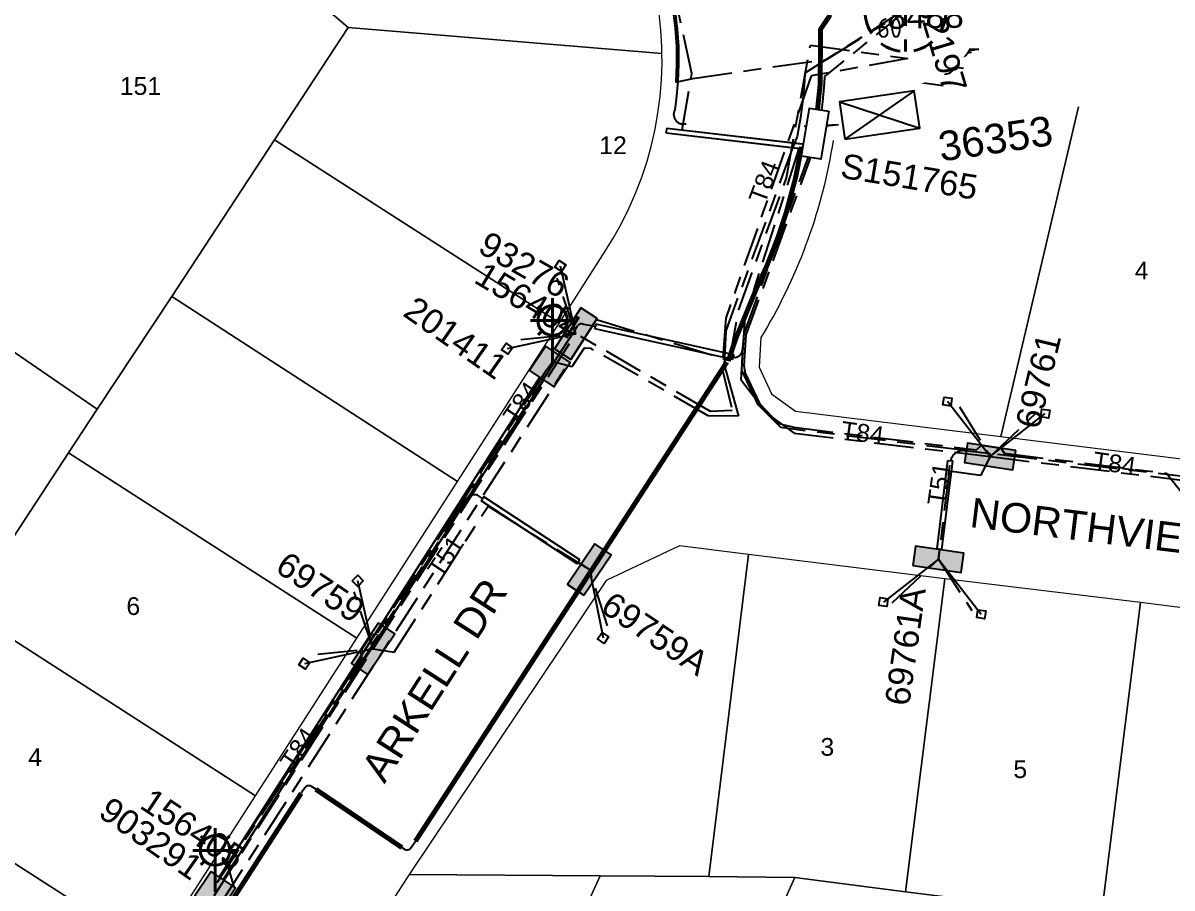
# Model space of a CAD drawing. Header units: metres. Extents: x 302407 to 305113, y 6184433 to 6187336.
# Drawn here: x 302961.3 to 303077.8, y 6186503.8 to 6186591.5 of the extents above; entities that cross this region are included whole.
import ezdxf
from ezdxf.enums import TextEntityAlignment as Align

# ---------------------------------------------------------------- set-up
doc = ezdxf.new("R2010")
doc.units = ezdxf.units.M
for name, pattern in [('Cable Exist UG', [8.2, 4, -1.2, 1.8, -1.2]), ('Dash', [5, 3, -2]), ('IE Trench LV', [6.5, 5, -1.5])]:
    doc.linetypes.add(name, pattern=pattern)
doc.layers.get('0').update_dxf_attribs({"color": 6})
for name, color, linetype, lineweight in [('Cadastre Buildings_SP_EXT', 7, 'Continuous', 5), ('Cadastre Land Parcels_SP_EXT', 7, 'Continuous', 5), ('Cadastre Roads_SP_EXT', 7, 'Continuous', 5)]:
    doc.layers.add(name, color=color, linetype=linetype, lineweight=lineweight)
for name, color, linetype in [('Duct_SP_EXT', 7, 'Continuous'), ('Equip_HV_EXT', 7, 'Continuous'), ('Equip_LV_EXT', 7, 'Continuous'), ('Equip_SL_EXT', 7, 'Continuous'), ('Equip_SP_SL_EXT', 7, 'Continuous'), ('Mains_HV_MOD', 3, 'Continuous'), ('Mains_LV_EXT', 7, 'Continuous'), ('Mains_LV_MOD', 3, 'Continuous'), ('Mains_SL_EXT', 7, 'Continuous'), ('Mains_SL_MOD', 3, 'Continuous'), ('Services_SP_EXT', 7, 'Continuous'), ('Sub_SP_NEW', 2, 'Continuous'), ('SupportsUG_SP_LV_EXT', 7, 'Continuous'), ('SupportsUG_SP_LV_NEW', 7, 'Continuous'), ('SupportsUG_SP_LV_SL_EXT', 7, 'Continuous'), ('SupportsUG_SP_LV_SL_NEW', 7, 'Continuous'), ('Trench_SP_EXT', 7, 'Continuous'), ('Trench_SP_NEW', 7, 'Continuous'), ('UG_Details_SP_MISC', 7, 'Continuous')]:
    doc.layers.add(name, color=color, linetype=linetype)
doc.styles.add('COLUMN_LABEL', font='arial.ttf')
doc.styles.add('iecARIAL', font='arial.ttf', dxfattribs={"height": 2})
doc.styles.add('IESYMBOL1', font='isocp.shx')
doc.styles.add('POLE_LABEL', font='arial.ttf')
doc.styles.add('SLCP_LABEL', font='arial.ttf', dxfattribs={"height": 3.5})
doc.styles.get("Standard").update_dxf_attribs({"font": 'arial.ttf'})
doc.styles.add('SWITCH_LABEL', font='arial.ttf', dxfattribs={"height": 2.5})
doc.linetypes.add('IE Trench HV', pattern='A,7,-0.2,["/",Standard,S=3,R=0,X=0.6,Y=-1.4],-2.5', length=9.7)

# ---------------------------------------------------------------- blocks, each defined once
blk = doc.blocks.new('COLUMN_EXT')
blk.add_hatch(color=256).paths.add_polyline_path([(-1.49, 1.48), (-1.49, -1.49), (1.48, -1.49), (1.48, 1.48)])
blk.add_lwpolyline([(-1.49, -1.49), (1.48, -1.49), (1.48, 1.48), (-1.49, 1.48)], close=True)
for tag, height, style, flags, p in [('ASSET_NUM', 2.5, 'COLUMN_LABEL', 8, (2, 2)), ('STRUCTURE_PLANT_NUMBER', 0.2, 'POLE_LABEL', 9, (1.81, 0.03)), ('STREET_CODE', 0.2, 'COLUMN_LABEL', 9, (1.81, -0.2))]:
    blk.add_attdef(tag, text='', height=height, dxfattribs=dict(style=style, flags=flags)).set_placement(p, align=Align.MIDDLE_LEFT)
at = {"flags": 9}
for tag, p in [('COLUMN_TYPE', (1.81, -0.4)), ('OWNED_BY', (1.81, -0.6)), ('STATE', (1.81, -0.8)), ('USAGE', (1.81, -1)), ('LEGEND', (1.81, -1.2)), ('STREETNAME', (1.81, -1.6)), ('SUBURB', (1.81, -1.8)), ('LOCATION', (1.81, -1.4)), ('NOTES', (1.81, -2))]:
    blk.add_attdef(tag, text='', height=0.2, dxfattribs=at).set_placement(p, align=Align.MIDDLE_LEFT)
at = {"flags": 1}
blk.add_attdef('Z', (1.81, -2.35), '', height=0.2, dxfattribs=at)
blk = doc.blocks.new('PILLAR_EXT')
blk.add_hatch(color=256).paths.add_polyline_path([(-2.475, 0.99), (-2.475, -0.99), (2.475, -0.99), (2.475, 0.99)])
blk.add_lwpolyline([(-2.475, -0.99), (2.475, -0.99), (2.475, 0.99), (-2.475, 0.99)], close=True)
at = {"style": 'iecARIAL', "flags": 8}
blk.add_attdef('ASSET_NUM', (1.5, 3.5), '', height=2.5, dxfattribs=at)
for tag, p, flags in [('OWNED_BY', (0, -0.2), 9), ('STATE', (0, -0.4), 9), ('SUPPORT_TYPE', (0, -0.6), 9), ('USAGE', (0, -0.8), 9), ('LEGEND', (0, -1), 9), ('LOCATION', (0, -1.2), 9), ('STREETNAME', (0, -1.8), 9), ('SUBURB', (0, -2), 1), ('NOTES', (0, -1.4), 9), ('PARENT', (0, -1.6), 9)]:
    blk.add_attdef(tag, p, '', height=0.2, dxfattribs=dict(flags=flags))
blk = doc.blocks.new('SL_LANTERN_EXT')
at = {"lineweight": 40}
for p, q in [((0, 1.97), (0, 6.47)), ((-1.46, 5.68), (-1.06, 5.28)), ((1.46, 5.68), (1.06, 5.28)), ((-2.25, 4.22), (2.25, 4.22)), ((-1.46, 2.76), (-1.06, 3.16)), ((0, 0), (0, 2.72)), ((1.46, 2.76), (1.06, 3.16))]:
    blk.add_line(p, q, dxfattribs=at)
blk.add_circle((0, 4.22), 1.5, dxfattribs=at)
at = {"style": 'iecARIAL', "flags": 8}
blk.add_attdef('ASSET_NUM', (1.5, 1.5), '', height=2.5, dxfattribs=at)
for tag, p, height, flags in [('CONSTRUCTED_VOLTAGE', (0.98, -0.65), 0.2, 9), ('CONTROL_TYPE', (0.98, -0.85), 0.2, 9), ('LANTERN_PURPOSE', (0.98, -1.05), 0.2, 9), ('LANTERN_TYPE', (0.98, -1.25), 0.2, 9), ('LNUMBER', (2.18, -3.25), 2.5, 8), ('OPERATING_VOLTAGE', (0.98, -1.65), 0.2, 9), ('ORIENTATION', (0.98, -1.85), 0.2, 9), ('OWNED_BY', (0.98, -2.05), 0.2, 9), ('STATE', (0.98, -2.25), 0.2, 9), ('NO_PHASES', (0.98, -1.45), 0.2, 9), ('USAGE', (0.98, -2.45), 0.2, 9), ('CEXIST', (0.98, -2.65), 0.2, 9), ('CNEW', (0.98, -2.85), 0.2, 9), ('CNUMBER', (0.98, -3.05), 0.2, 9), ('CREMOVE', (0.98, -3.25), 0.2, 9), ('CREPLACE', (0.98, -3.45), 0.2, 9), ('LKINGHEIGHT', (0.98, -3.65), 0.2, 9), ('LBRACKET', (0.98, -3.85), 0.2, 9), ('LBRACKETVOCAB', (0.98, -4.05), 0.2, 9), ('LCATEGORY', (0.98, -4.25), 0.2, 9), ('LCHARGE1', (0.98, -4.45), 0.2, 9), ('LCHARGE1PERCENT', (0.98, -4.65), 0.2, 9), ('LCHARGE2', (0.98, -4.85), 0.2, 9), ('LCHARGE2PERCENT', (0.98, -5.05), 0.2, 9), ('LCHARGE3', (0.98, -5.25), 0.2, 9), ('LCHARGE3PERCENT', (0.98, -5.45), 0.2, 9), ('LEXIST', (0.98, -5.65), 0.2, 9), ('LLAMP', (0.98, -5.85), 0.2, 9), ('LLAMPVOCAB', (0.98, -6.05), 0.2, 9), ('LMAST', (0.98, -6.25), 0.2, 9), ('LMASTVOCAB', (0.98, -6.45), 0.2, 9), ('LNEW', (0.98, -6.65), 0.2, 9), ('LANTNUMBER', (0.98, -6.85), 0.2, 9), ('LOUTREACH', (0.98, -7.25), 0.2, 9), ('LOUTREACHVOCAB', (0.98, -7.45), 0.2, 9), ('LRATECODE', (0.98, -7.65), 0.2, 9), ('LREMOVE', (0.98, -7.85), 0.2, 9), ('LREPLACE', (0.98, -8.05), 0.2, 9), ('LTYPE', (0.98, -8.25), 0.2, 9), ('STREETNAME', (0.98, -9.25), 0.2, 9), ('SUBURB', (0.98, -9.45), 0.2, 1), ('LTYPEVOCAB', (0.98, -8.45), 0.2, 9), ('LEGEND', (0.98, -8.65), 0.2, 9), ('LOCATION', (0.98, -8.85), 0.2, 9), ('NOTES', (0.98, -9.05), 0.2, 9)]:
    blk.add_attdef(tag, p, '', height=height, dxfattribs=dict(flags=flags))
blk = doc.blocks.new('CCP_EXT')
at = {"flags": 9}
for tag, p in [('STATE', (0, -1.8)), ('LEGEND', (0, -1.4)), ('LIFE_SUPPORT', (0, -1.6)), ('NOTES', (0, -2))]:
    blk.add_attdef(tag, text='', height=0.2, dxfattribs=at).set_placement(p, align=Align.MIDDLE_LEFT)
blk.add_wipeout([(0, 0.57), (0.57, 0), (0, -0.57), (-0.57, 0)])
blk.add_lwpolyline([(-0.57, 0), (0, 0.57), (0.57, 0), (0, -0.57), (-0.57, 0)])
at = {"flags": 1}
blk.add_attdef('Z', (0, 0), '', height=0.2, dxfattribs=at)
at = {"flags": 9}
for tag, p in [('CCP_TYPE', (0, 0)), ('CONSTRUCTED_VOLTAGE', (0, -0.2)), ('OPERATING_VOLTAGE', (0, -0.6)), ('ORIENTATION', (0, -0.8)), ('OWNED_BY', (0, -1)), ('NO_PHASES', (0, -0.4)), ('USAGE', (0, -1.2))]:
    blk.add_attdef(tag, text='', height=0.2, dxfattribs=at).set_placement(p, align=Align.MIDDLE_LEFT)
blk = doc.blocks.new('LV_UG_DFUSE_CLOSED_EXT')
for points in [[(1, 0), (0, 0)], [(5.04, 0.73), (2.16, -0.72)], [(5.05, -0.71), (2.16, 0.72)], [(6.2, 0.01), (7.2, 0.01)]]:
    blk.add_lwpolyline(points)
for centre in [(1.8, 0), (5.4, 0.01)]:
    blk.add_circle(centre, 0.8)
at = {"flags": 9}
for tag, p in [('ACTUAL_STATUS', (0, 0)), ('CONSTRUCTED_VOLTAGE', (0, -0.2)), ('OPERATING_VOLTAGE', (0, -0.6)), ('ORIENTATION', (0, -0.8)), ('STATE', (0, -1)), ('SWITCH_TYPE', (0, -1.2)), ('NO_PHASES', (0, -0.4)), ('USAGE', (0, -1.4)), ('NOTES', (0, -1.6))]:
    blk.add_attdef(tag, text='', height=0.2, dxfattribs=at).set_placement(p, align=Align.MIDDLE_LEFT)
at = {"flags": 1}
blk.add_attdef('Z', (0, 0), '', height=0.2, dxfattribs=at)
blk = doc.blocks.new('SWG_HOLEC_SU_EXT')
blk.add_line((1.8, -2), (5.8, -2))
for points in [[(1, 0), (0, 0)], [(6.6, 0), (7.6, 0)]]:
    blk.add_lwpolyline(points)
for points in [[(1.8, -0.8, 1), (1.8, 0.8, 1)], [(5.8, -0.8, 1), (5.8, 0.8, 1)]]:
    blk.add_lwpolyline(points, format="xyb", close=True)
at = {"style": 'SWITCH_LABEL', "flags": 8}
blk.add_attdef('ASSET_NUM', text='', height=2.5, rotation=179.9544, dxfattribs=at).set_placement((-2.4, 0), align=Align.MIDDLE_LEFT)
at = {"flags": 1}
blk.add_attdef('Z', (0, 0), '', height=0.2, dxfattribs=at)
at = {"flags": 9}
for tag, p in [('ACTUAL_STATUS', (0, -0.4)), ('CONSTRUCTED_VOLTAGE', (0, -0.6)), ('OPERATING_VOLTAGE', (0, -1)), ('ORIENTATION', (0, -1.2)), ('NO_PHASES', (0, -0.8)), ('OWNED_BY', (0, -1.4)), ('STATE', (0, -1.8)), ('SWITCH_TYPE', (0, -2)), ('PARENT', (0, -1.6)), ('USAGE', (0, -2.2)), ('LOCATION', (0, -2.4)), ('STREETNAME', (0, -2.6)), ('SUBURB', (0, -2.8)), ('NOTES', (0, -3))]:
    blk.add_attdef(tag, text='', height=0.2, dxfattribs=at).set_placement(p, align=Align.MIDDLE_LEFT)
at = {"style": 'SWITCH_LABEL', "flags": 9}
blk.add_attdef('STREET_CODE', text='', height=0.2, dxfattribs=at).set_placement((0, -0.2), align=Align.MIDDLE_LEFT)
blk = doc.blocks.new('SLCP_ZELL_EXT')
blk.add_wipeout([(-0.24, 7.5), (-0.71, 7.47), (-1.17, 7.41), (-1.64, 7.32), (-2.09, 7.21), (-2.54, 7.06), (-2.98, 6.89), (-3.41, 6.69), (-3.82, 6.46), (-4.22, 6.21), (-4.6, 5.93), (-4.96, 5.63), (-5.31, 5.31), (-5.63, 4.96), (-5.93, 4.6), (-6.21, 4.22), (-6.46, 3.82), (-6.69, 3.41), (-6.89, 2.98), (-7.06, 2.54), (-7.21, 2.09), (-7.32, 1.64), (-7.41, 1.17), (-7.47, 0.71), (-7.5, 0.24), (-7.5, -0.24), (-7.47, -0.71), (-7.41, -1.17), (-7.32, -1.64), (-7.21, -2.09), (-7.06, -2.54), (-6.89, -2.98), (-6.69, -3.41), (-6.46, -3.82), (-6.21, -4.22), (-5.93, -4.6), (-5.63, -4.96), (-5.31, -5.31), (-4.96, -5.63), (-4.6, -5.93), (-4.22, -6.21), (-3.82, -6.46), (-3.41, -6.69), (-2.98, -6.89), (-2.54, -7.06), (-2.09, -7.21), (-1.64, -7.32), (-1.17, -7.41), (-0.71, -7.47), (-0.24, -7.5), (0.24, -7.5), (0.71, -7.47), (1.17, -7.41), (1.64, -7.32), (2.09, -7.21), (2.54, -7.06), (2.98, -6.89), (3.41, -6.69), (3.82, -6.46), (4.22, -6.21), (4.6, -5.93), (4.96, -5.63), (5.31, -5.31), (5.63, -4.96), (5.93, -4.6), (6.21, -4.22), (6.46, -3.82), (6.69, -3.41), (6.89, -2.98), (7.06, -2.54), (7.21, -2.09), (7.32, -1.64), (7.41, -1.17), (7.47, -0.71), (7.5, -0.24), (7.5, 0.24), (7.47, 0.71), (7.41, 1.17), (7.32, 1.64), (7.21, 2.09), (7.06, 2.54), (6.89, 2.98), (6.69, 3.41), (6.46, 3.82), (6.21, 4.22), (5.93, 4.6), (5.63, 4.96), (5.31, 5.31), (4.96, 5.63), (4.6, 5.93), (4.22, 6.21), (3.82, 6.46), (3.41, 6.69), (2.98, 6.89), (2.54, 7.06), (2.09, 7.21), (1.64, 7.32), (1.17, 7.41), (0.71, 7.47), (0.24, 7.5)])
at = {"linetype": 'Dash', "lineweight": 40, "ltscale": 0.7}
for p, q in [((0, 4.11), (0, -4.11)), ((-4.11, 0), (4.11, 0))]:
    blk.add_line(p, q, dxfattribs=at)
blk.add_circle((0, 0), 4.11, dxfattribs=at)
at = {"lineweight": 40, "style": 'IESYMBOL1'}
for s, p in [('P', (-1.6, 0)), ('Z', (1.7, 0)), ('60', (-1.61, -3.31))]:
    blk.add_text(s, height=2, dxfattribs=at).set_placement(p, align=Align.BOTTOM_CENTER)
at = {"style": 'SLCP_LABEL'}
for tag, height, flags, p in [('ASSET_NUM', 2.5, 8, (2, 2)), ('STREET_CODE', 0.2, 9, (0, -0.2))]:
    blk.add_attdef(tag, text='', height=height, dxfattribs=dict(at, flags=flags)).set_placement(p, align=Align.MIDDLE_LEFT)
at = {"flags": 1}
blk.add_attdef('Z', (0, 0), '', height=0.2, dxfattribs=at)
at = {"flags": 9}
for tag, p in [('CONSTRUCTED_VOLTAGE', (0, -0.4)), ('CONTROL_TYPE', (0, -0.6)), ('OPERATING_VOLTAGE', (0, -1)), ('ORIENTATION', (0, -1.2)), ('NO_PHASES', (0, -0.8)), ('OWNED_BY', (0, -1.4)), ('STATE', (0, -2)), ('USAGE', (0, -1.6)), ('LOCATION', (0, -1.8)), ('NOTES', (0, -2.2))]:
    blk.add_attdef(tag, text='', height=0.2, dxfattribs=at).set_placement(p, align=Align.MIDDLE_LEFT)
blk = doc.blocks.new('SUB_PADMOUNT_NEW')
for p, q in [((-3.84, 1.92), (3.84, -1.92)), ((3.84, 1.92), (-3.84, -1.92))]:
    blk.add_line(p, q)
blk.add_lwpolyline([(-3.84, -1.92), (3.84, -1.92), (3.84, 1.92), (-3.84, 1.92)], close=True)
for tag, height, flags, p in [('ASSET_NUM', 2.5, 8, (2, 2)), ('STREET_CODE', 0.2, 9, (1.5, 0)), ('OPERATING_VOLTAGE', 0.2, 9, (1.5, -0.4)), ('ORIENTATION', 0.2, 9, (1.5, -0.6)), ('OWNED_BY', 0.2, 9, (1.5, -0.8)), ('OPERATED_BY', 0.2, 9, (1.5, -1)), ('NO_PHASES', 0.2, 9, (1.5, -0.2)), ('MAINTAINED_BY', 0.2, 9, (1.5, -1.2)), ('CONSTRUCTED_VOLTAGE', 0.2, 9, (1.5, -1.4)), ('SECONDARY_VOLTAGE', 0.2, 9, (1.5, -1.6)), ('STATE', 0.2, 9, (1.5, -1.8)), ('SUBSTATION_TYPE', 0.2, 9, (1.5, -2.2)), ('PARENT', 0.2, 9, (1.5, -2)), ('USAGE', 0.2, 9, (1.5, -2.4)), ('SUBURB', 0.2, 9, (1.5, -2.8)), ('STREETNAME', 0.2, 9, (1.5, -3)), ('LEGEND', 0.2, 9, (1.5, -2.6)), ('LOCATION', 0.2, 9, (1.5, -3.2)), ('NOTES', 0.2, 9, (1.5, -3.4)), ('Z', 0.2, 1, (1.5, -3.6))]:
    blk.add_attdef(tag, text='', height=height, dxfattribs=dict(flags=flags)).set_placement(p, align=Align.MIDDLE_LEFT)
blk = doc.blocks.new('COLUMN_NEW')
for tag, flags, p in [('LOCATION', 9, (1.5, -2.2)), ('NOTES', 9, (1.5, -2.4)), ('Z', 1, (1.5, -2.8)), ('LABEL_ALIGNMENT', 9, (1.5, -2.6))]:
    blk.add_attdef(tag, text='', height=0.2, dxfattribs=dict(flags=flags)).set_placement(p, align=Align.MIDDLE_LEFT)
blk.add_wipeout([(-1.485, -1.485), (1.485, -1.485), (1.485, 1.485), (-1.485, 1.485)])
at = {"lineweight": -3}
blk.add_lwpolyline([(-1.485, -1.485), (1.485, -1.485), (1.485, 1.485), (-1.485, 1.485)], close=True, dxfattribs=at)
at = {"flags": 9}
for tag, height, p in [('ASSET_NUM', 2.5, (2, 2)), ('STREET_CODE', 0.2, (1.5, 0)), ('OWNED_BY', 0.2, (1.5, -0.4)), ('OPERATED_BY', 0.2, (1.5, -0.6)), ('STATE', 0.2, (1.5, -1)), ('COLUMN_TYPE', 0.2, (1.5, -0.2)), ('USAGE', 0.2, (1.5, -1.2)), ('MAINTAINED_BY', 0.2, (1.5, -0.8)), ('SUBURB', 0.2, (1.5, -1.8)), ('STREETNAME', 0.2, (1.5, -2)), ('LEGEND', 0.2, (1.5, -1.4)), ('PARENT', 0.2, (1.5, -1.6))]:
    blk.add_attdef(tag, text='', height=height, dxfattribs=at).set_placement(p, align=Align.MIDDLE_LEFT)
at = {"style": 'POLE_LABEL', "flags": 9}
blk.add_attdef('STRUCTURE_PLANT_NUMBER', text='', height=0.2, dxfattribs=at).set_placement((1.5, 0.242), align=Align.MIDDLE_LEFT)
blk = doc.blocks.new('PILLAR_NEW')
for tag, flags, p in [('SUBURB', 9, (1.5, -1.8)), ('STREETNAME', 9, (1.5, -2)), ('LOCATION', 9, (1.5, -2.2)), ('NOTES', 9, (1.5, -2.4)), ('Z', 1, (1.5, -2.6))]:
    blk.add_attdef(tag, text='', height=0.2, dxfattribs=dict(flags=flags)).set_placement(p, align=Align.MIDDLE_LEFT)
blk.add_wipeout([(-2.47, 0.99), (2.47, 0.99), (2.47, -0.99), (-2.47, -0.99)])
at = {"lineweight": -3}
blk.add_lwpolyline([(-2.47, 0.99), (2.47, 0.99), (2.47, -0.99), (-2.47, -0.99)], close=True, dxfattribs=at)
at = {"flags": 9}
for tag, height, p in [('ASSET_NUM', 2.5, (2, 2)), ('STREET_CODE', 0.2, (1.5, 0)), ('OWNED_BY', 0.2, (1.5, -0.2)), ('OPERATED_BY', 0.2, (1.5, -0.4)), ('STATE', 0.2, (1.5, -0.8)), ('SUPPORT_TYPE', 0.2, (1.5, -1)), ('MAINTAINED_BY', 0.2, (1.5, -0.6)), ('USAGE', 0.2, (1.5, -1.2)), ('LEGEND', 0.2, (1.5, -1.4)), ('PARENT', 0.2, (1.5, -1.6))]:
    blk.add_attdef(tag, text='', height=height, dxfattribs=at).set_placement(p, align=Align.MIDDLE_LEFT)

msp = doc.modelspace()

# ---------------------------------------------------------------- linework, layer by layer
at = {"layer": 'Cadastre Buildings_SP_EXT', "linetype": 'Continuous'}
for p, q in [((303043.35, 6186578.97), (303043.24, 6186578.33)), ((303043.45, 6186579.61), (303043.35, 6186578.97)), ((303043.24, 6186578.33), (303043.12, 6186577.69)), ((303042.99, 6186577.05), (303042.86, 6186576.42)), ((303043.12, 6186577.69), (303042.99, 6186577.05)), ((303042.72, 6186575.78), (303042.57, 6186575.15)), ((303042.86, 6186576.42), (303042.72, 6186575.78)), ((303042.41, 6186574.52), (303042.25, 6186573.9)), ((303042.57, 6186575.15), (303042.41, 6186574.52)), ((303042.08, 6186573.27), (303041.9, 6186572.65)), ((303042.25, 6186573.9), (303042.08, 6186573.27)), ((303041.71, 6186572.03), (303041.52, 6186571.41)), ((303041.9, 6186572.65), (303041.71, 6186572.03)), ((303041.32, 6186570.79), (303041.11, 6186570.17)), ((303041.52, 6186571.41), (303041.32, 6186570.79)), ((303041.11, 6186570.17), (303040.89, 6186569.56)), ((303040.67, 6186568.95), (303040.44, 6186568.35)), ((303040.89, 6186569.56), (303040.67, 6186568.95)), ((303040.2, 6186567.74), (303039.95, 6186567.14)), ((303040.44, 6186568.35), (303040.2, 6186567.74)), ((303039.7, 6186566.55), (303039.44, 6186565.95)), ((303039.95, 6186567.14), (303039.7, 6186566.55)), ((303039.18, 6186565.36), (303038.9, 6186564.77)), ((303039.44, 6186565.95), (303039.18, 6186565.36)), ((303038.62, 6186564.19), (303038.33, 6186563.61)), ((303038.9, 6186564.77), (303038.62, 6186564.19)), ((303038.04, 6186563.03), (303037.74, 6186562.45)), ((303038.33, 6186563.61), (303038.04, 6186563.03)), ((303037.43, 6186561.88), (303037.11, 6186561.31)), ((303037.74, 6186562.45), (303037.43, 6186561.88)), ((303036.79, 6186560.75), (303036.46, 6186560.19)), ((303037.11, 6186561.31), (303036.79, 6186560.75)), ((303036.13, 6186559.64), (303035.95, 6186556.64)), ((303036.46, 6186560.19), (303036.13, 6186559.64)), ((303035.95, 6186556.64), (303037.22, 6186553.93)), ((303037.22, 6186553.93), (303039.64, 6186552.16))]:
    msp.add_line(p, q, dxfattribs=at)
msp.add_lwpolyline([(302974.57, 6186497.18), (302945.07, 6186516.16), (302940.75, 6186509.52), (302931.89, 6186495.98), (302947.2, 6186485.32), (302959.53, 6186483.76), (302962.34, 6186483.41), (302967.17, 6186485.68), (302974.57, 6186497.18)], close=True, dxfattribs=at)
at = {"layer": 'Cadastre Land Parcels_SP_EXT', "linetype": 'Continuous'}
for p, q in [((303068.36, 6186583.03), (303060.48, 6186549.59)), ((303060.48, 6186549.59), (303081.5, 6186546.99))]:
    msp.add_line(p, q, dxfattribs=at)
for points in [[(302976.38, 6186563.8), (302986.79, 6186579.69), (302994.25, 6186591.09), (302989.54, 6186595.14), (302963.85, 6186616.97), (302952.94, 6186600.23), (302936.28, 6186574.67), (302968.8, 6186552.35), (302976.38, 6186563.8)], [(303015.69, 6186561.11), (303020.35, 6186568.38), (303021.23, 6186569.81), (303022.04, 6186571.28), (303022.78, 6186572.79), (303023.45, 6186574.33), (303024.05, 6186575.91), (303024.58, 6186577.51), (303025.03, 6186579.13), (303025.39, 6186580.77), (303025.69, 6186582.43), (303025.9, 6186584.09), (303026.04, 6186585.77), (303026.1, 6186587.45), (303026.09, 6186588.44), (302994.25, 6186591.09), (302986.79, 6186579.69), (303015.69, 6186561.11)], [(302968.8, 6186552.35), (302936.28, 6186574.67), (302925.1, 6186557.42), (302957.5, 6186535.15), (302965.91, 6186547.94), (302968.8, 6186552.35)], [(302995.13, 6186529.15), (302965.91, 6186547.94), (302957.5, 6186535.15), (302955.47, 6186532.06), (302984.85, 6186513.16), (302995.13, 6186529.15)], [(303054.78, 6186535.17), (303034.88, 6186537.63), (303030.85, 6186504.95), (303039.56, 6186504.86), (303050.81, 6186503.42), (303054.78, 6186535.17)], [(303070.64, 6186500.86), (303074.64, 6186532.76), (303054.78, 6186535.17), (303050.81, 6186503.42), (303057.83, 6186502.53), (303070.64, 6186500.86)], [(303090.48, 6186498.31), (303094.36, 6186530.27), (303074.64, 6186532.76), (303070.64, 6186500.86), (303076.02, 6186500.2), (303090.48, 6186498.31)], [(302974.57, 6186497.18), (302984.85, 6186513.16), (302955.47, 6186532.06), (302949.1, 6186522.31), (302945.07, 6186516.16), (302974.57, 6186497.18)], [(303019.84, 6186505.02), (303000.45, 6186505.17), (302986.17, 6186483.12), (302987.64, 6186480.22), (303007.39, 6186477.74), (303019.84, 6186505.02)], [(303030.85, 6186504.95), (303019.84, 6186505.02), (303007.39, 6186477.74), (303026.24, 6186475.35), (303039.56, 6186504.86), (303030.85, 6186504.95)], [(303057.83, 6186502.53), (303050.81, 6186503.42), (303039.56, 6186504.86), (303026.24, 6186475.35), (303044.46, 6186473), (303057.83, 6186502.53)]]:
    msp.add_lwpolyline(points, close=True, dxfattribs=at)
msp.add_lwpolyline([(302989.54, 6186595.14), (302994.25, 6186591.09), (303026.09, 6186588.44), (303026.09, 6186588.44), (303026.08, 6186589.13), (303025.99, 6186590.81), (303025.82, 6186592.49)], dxfattribs=at)
at = {"layer": 'Duct_SP_EXT'}
for p, q in [((303019.29, 6186560.51), (303019.35, 6186560.74)), ((303033.27, 6186557.39), (303019.29, 6186560.51)), ((303019.4, 6186560.98), (303019.35, 6186560.74)), ((303033.38, 6186557.86), (303019.4, 6186560.98)), ((303033.27, 6186557.39), (303033.33, 6186557.62)), ((303033.38, 6186557.86), (303033.33, 6186557.62)), ((303013.68, 6186555.58), (303013.88, 6186555.45)), ((303014.08, 6186555.32), (303013.88, 6186555.45)), ((303054.02, 6186538.2), (303055.11, 6186547.17)), ((303054.49, 6186538.14), (303055.59, 6186547.11)), ((303055.11, 6186547.17), (303055.35, 6186547.14)), ((303055.59, 6186547.11), (303055.35, 6186547.14)), ((303007.76, 6186543.08), (303007.89, 6186543.28)), ((303017.48, 6186536.68), (303007.76, 6186543.08)), ((303008.03, 6186543.48), (303007.89, 6186543.28)), ((303017.75, 6186537.08), (303008.03, 6186543.48)), ((303054.02, 6186538.2), (303054.26, 6186538.17)), ((303054.49, 6186538.14), (303054.26, 6186538.17)), ((303017.75, 6186537.08), (303017.62, 6186536.88)), ((303017.48, 6186536.68), (303017.62, 6186536.88)), ((302981.17, 6186504.91), (302981.37, 6186504.78)), ((302981.57, 6186504.65), (302981.37, 6186504.78))]:
    msp.add_line(p, q, dxfattribs=at)
at = {"layer": 'Mains_LV_EXT', "linetype": 'Cable Exist UG'}
msp.add_lwpolyline([(303028.13, 6186580.69), (303029.13, 6186586.42), (303026.09, 6186600.28), (303020.92, 6186610.42), (303016.93, 6186615.49), (303011.91, 6186618.97), (303003.78, 6186623.31)], dxfattribs=at)
at = {"layer": 'Mains_LV_MOD', "linetype": 'Cable Exist UG'}
for points in [[(303059.39, 6186547.56), (303058.42, 6186545.63), (303055.22, 6186546.07), (303054.13, 6186537.14)], [(303059.39, 6186547.56), (303100.27, 6186542.52)], [(302996.79, 6186528.07), (302998.93, 6186527.72), (303008.46, 6186542.53), (303018.73, 6186536.09)]]:
    msp.add_lwpolyline(points, dxfattribs=at)
at = {"layer": 'Trench_SP_EXT', "linetype": 'Cable Exist UG'}
for points in [[(303020.46, 6186610.23), (303021.28, 6186609.07), (303022.2, 6186607.59), (303023.07, 6186606.06), (303023.88, 6186604.49), (303024.63, 6186602.88), (303025.31, 6186601.23), (303025.92, 6186599.57), (303026.43, 6186597.87), (303026.82, 6186596.14), (303027.16, 6186594.4), (303027.44, 6186592.65), (303027.64, 6186590.9), (303027.76, 6186589.16), (303027.77, 6186588.42), (303027.78, 6186587.35), (303027.78, 6186587.35), (303027.71, 6186585.61), (303027.54, 6186583.82), (303027.4, 6186582.74), (303027.4, 6186582.74, 0.672598), (303028.55, 6186581.33)], [(303033.24, 6186557.65), (303033.57, 6186557.62), (303033.57, 6186557.62, 0.360683), (303034.29, 6186558.54), (303034.29, 6186558.54), (303034.42, 6186560), (303041.71, 6186580.02), (303041.71, 6186580.02, -0.357146), (303043.09, 6186581.12), (303043.09, 6186581.12), (303044.01, 6186581.23)], [(303017.18, 6186560.25), (303017.54, 6186560.83), (303017.54, 6186560.83, -0.311262), (303018.13, 6186560.98), (303018.13, 6186560.98), (303019.35, 6186560.78)], [(303055.4, 6186547.05), (303055.44, 6186547.35), (303055.44, 6186547.35, -0.359027), (303056.84, 6186548.14), (303056.84, 6186548.14), (303056.91, 6186548.17), (303059.43, 6186547.86)], [(303007.98, 6186543.25), (303007.37, 6186543.64), (303007.37, 6186543.64, 0.331159), (303006.23, 6186543.22), (303006.23, 6186543.22), (303006.23, 6186543.25), (302996.61, 6186528.35)]]:
    msp.add_lwpolyline(points, format="xyb", dxfattribs=at)
for points in [[(303043.99, 6186581.22), (303040.51, 6186581.03)], [(303017.11, 6186560.18), (303015.08, 6186557.06)], [(303015.13, 6186557.06), (303006.23, 6186543.25)], [(303080.4, 6186545.35), (303059.49, 6186547.84)], [(303054.16, 6186537.18), (303054.27, 6186538.24)], [(303018.68, 6186536.15), (303018, 6186536.59)]]:
    msp.add_lwpolyline(points, dxfattribs=at)
at = {"layer": 'Trench_SP_NEW', "linetype": 'IE Trench LV', "const_width": 0.5, "flags": 128}
msp.add_lwpolyline([(303041.6, 6186580.19), (303042.14, 6186585.28), (303042.19, 6186590.91), (303046.31, 6186597.03), (303054.19, 6186599.51), (303071.19, 6186604.6), (303084.82, 6186608.67), (303104.98, 6186615.01), (303104.98, 6186615.01), (303104.98, 6186615.01), (303104.98, 6186615.01), (303104.98, 6186615.01), (303109.73, 6186616.41), (303113.8, 6186617.57)], dxfattribs=at)
at = {"layer": 'Trench_SP_NEW', "linetype": 'IE Trench HV', "const_width": 0.5, "flags": 128}
for points in [[(303032.83, 6186557.26), (303032.83, 6186557.26), (303033.58, 6186559.51), (303035.69, 6186564.63), (303036.73, 6186566.89), (303037.88, 6186569.83), (303038.67, 6186572.2), (303039.65, 6186575.85), (303040.27, 6186578.98)], [(303001.09, 6186508.55), (303032.68, 6186557.14)], [(302977.17, 6186494.3), (302989.5, 6186513.4)], [(302990.98, 6186513.81), (302999.71, 6186507.9)]]:
    msp.add_lwpolyline(points, dxfattribs=at)
at = {"layer": 'Trench_SP_NEW', "linetype": 'Cable Exist UG'}
for points in [[(302990.98, 6186513.81), (302990.55, 6186514.09, 0.417521), (302989.86, 6186513.95), (302989.5, 6186513.4)], [(302999.71, 6186507.9), (302999.98, 6186507.74, 0.399885), (303000.65, 6186507.89), (303001.09, 6186508.55)]]:
    msp.add_lwpolyline(points, format="xyb", dxfattribs=at)
at = {"layer": 'UG_Details_SP_MISC'}
for p, q in [((303026.53, 6186580.39), (303026.56, 6186580.63)), ((303026.53, 6186580.39), (303026.56, 6186580.63)), ((303026.53, 6186580.39), (303026.56, 6186580.63)), ((303026.53, 6186580.39), (303041.34, 6186578.66)), ((303026.53, 6186580.39), (303041.34, 6186578.66)), ((303026.53, 6186580.39), (303040.34, 6186578.78)), ((303026.59, 6186580.87), (303026.56, 6186580.63)), ((303026.59, 6186580.87), (303026.56, 6186580.63)), ((303026.59, 6186580.87), (303026.56, 6186580.63)), ((303026.59, 6186580.87), (303041.4, 6186579.14)), ((303026.59, 6186580.87), (303041.4, 6186579.14)), ((303026.59, 6186580.87), (303040.4, 6186579.26)), ((303040.34, 6186578.78), (303040.37, 6186579.02)), ((303040.4, 6186579.26), (303040.37, 6186579.02)), ((303041.4, 6186579.14), (303041.37, 6186578.9)), ((303041.4, 6186579.14), (303041.37, 6186578.9)), ((303041.34, 6186578.66), (303041.37, 6186578.9)), ((303041.34, 6186578.66), (303041.37, 6186578.9))]:
    msp.add_line(p, q, dxfattribs=at)

# ---------------------------------------------------------------- block references
at = {"layer": 'Equip_HV_EXT'}
ref = msp.add_blockref('SWG_HOLEC_SU_EXT', (303049.15, 6186587.95), dxfattribs=dict(at, rotation=352.4346787205504))
ref.add_attrib('ASSET_NUM', '75333', dxfattribs={"layer": '0', "height": 2.5, "style": 'SWITCH_LABEL'}).set_placement((303046.75, 6186589.2), align=Align.TOP_LEFT)
at = {"layer": 'Equip_LV_EXT'}
for p in [(303050.63, 6186588.79), (303051.03, 6186588.86), (303050.29, 6186588.55)]:
    msp.add_blockref('LV_UG_DFUSE_CLOSED_EXT', p, dxfattribs=at)
at = {"layer": 'Equip_SP_SL_EXT'}
ref = msp.add_blockref('SL_LANTERN_EXT', (303015, 6186557.14), dxfattribs=at)
ref.add_attrib('ASSET_NUM', '156404', dxfattribs={"layer": '0', "height": 2.5, "rotation": 329.0438, "style": 'iecARIAL'}).set_placement((303016.5, 6186558.64), align=Align.BOTTOM_RIGHT)
ref = msp.add_blockref('SL_LANTERN_EXT', (302980.77, 6186503.39), dxfattribs=at)
ref.add_attrib('ASSET_NUM', '156405', dxfattribs={"layer": '0', "height": 2.5, "rotation": 326.2658, "style": 'iecARIAL'}).set_placement((302982.27, 6186504.89), align=Align.BOTTOM_RIGHT)
at = {"layer": 'Services_SP_EXT', "rotation": 126.7031359243133}
msp.add_blockref('CCP_EXT', (303055.05, 6186553.14), dxfattribs=at)
at = {"layer": 'Sub_SP_NEW'}
ref = msp.add_blockref('SUB_PADMOUNT_NEW', (303048.17, 6186582.2), dxfattribs=dict(at, rotation=8.432929176984638))
ref.add_attrib('ASSET_NUM', '36353', dxfattribs={"layer": '0', "height": 3, "rotation": 8.4329}).set_placement((303054.16, 6186578.96), align=Align.MIDDLE_LEFT)
at = {"layer": 'SupportsUG_SP_LV_EXT'}
ref = msp.add_blockref('PILLAR_EXT', (303017.36, 6186560.02), dxfattribs=dict(at, rotation=237.2502222593957))
ref.add_attrib('ASSET_NUM', '93276', dxfattribs={"layer": '0', "height": 2.5, "rotation": 330.1887, "style": 'iecARIAL'}).set_placement((303015.34, 6186562.88), align=Align.BOTTOM_RIGHT)
ref = msp.add_blockref('PILLAR_EXT', (303059.39, 6186547.56), dxfattribs=dict(at, rotation=171.4497391605311))
ref.add_attrib('ASSET_NUM', '69761', dxfattribs={"layer": '0', "height": 2.5, "rotation": 76.5564, "style": 'iecARIAL'}).set_placement((303065.08, 6186550.05), align=Align.BOTTOM_LEFT)
ref = msp.add_blockref('PILLAR_EXT', (303018.73, 6186536.09), dxfattribs=dict(at, rotation=56.13958709729454))
ref.add_attrib('ASSET_NUM', '69759A', dxfattribs={"layer": '0', "height": 2.5, "rotation": 326.1031, "style": 'iecARIAL'}).set_placement((303019.3, 6186531.3), align=Align.BOTTOM_LEFT)
ref = msp.add_blockref('PILLAR_EXT', (303054.13, 6186537.14), dxfattribs=dict(at, rotation=351.8300129078661))
ref.add_attrib('ASSET_NUM', '69761A', dxfattribs={"layer": '0', "height": 2.5, "rotation": 81.8662, "style": 'iecARIAL'}).set_placement((303053.61, 6186533.99), align=Align.BOTTOM_RIGHT)
ref = msp.add_blockref('PILLAR_EXT', (302996.79, 6186528.07), dxfattribs=dict(at, rotation=236.0669370103992))
ref.add_attrib('ASSET_NUM', '69759', dxfattribs={"layer": '0', "height": 2.5, "rotation": 326.1032, "style": 'iecARIAL'}).set_placement((302994.37, 6186529.95), align=Align.BOTTOM_RIGHT)
at = {"layer": 'SupportsUG_SP_LV_SL_EXT'}
ref = msp.add_blockref('COLUMN_EXT', (303014.71, 6186556.69), dxfattribs=dict(at, rotation=236.0671373080598))
ref.add_attrib('ASSET_NUM', '201411', dxfattribs={"layer": '0', "height": 2.5, "rotation": 325.103, "style": 'COLUMN_LABEL'}).set_placement((303010.68, 6186557.3), align=Align.TOP_RIGHT)
ref = msp.add_blockref('COLUMN_EXT', (302980.77, 6186503.39), dxfattribs=dict(at, rotation=236.0668372701246))
ref.add_attrib('ASSET_NUM', '903291', dxfattribs={"layer": '0', "height": 2.5, "rotation": 325.1027, "style": 'COLUMN_LABEL'}).set_placement((302977.92, 6186503.85), align=Align.BOTTOM_RIGHT)

# ---------------------------------------------------------------- texts
at = {"layer": 'Cadastre Land Parcels_SP_EXT'}
for s, p in [('151', (302971.1, 6186584.24)), ('12', (303019.73, 6186578.23)), ('4', (303074.05, 6186565.52)), ('6', (302971.77, 6186531.49)), ('3', (303042.17, 6186517.21)), ('4', (302961.81, 6186516.18)), ('5', (303061.74, 6186514.95))]:
    msp.add_text(s, height=1.8, dxfattribs=at).set_placement(p)
at = {"layer": 'Mains_LV_MOD'}
for s, rotation, p in [('T84', 69.4604, (303036.53, 6186573.08)), ('T84', 56.1393, (303011.35, 6186550.75)), ('T84', 352.0528, (303044.17, 6186549.38)), ('T84', 351.839, (303069.73, 6186546.29)), ('T51', 81.9505, (303054.79, 6186542.52)), ('T51', 56.1393, (303003.69, 6186535.14)), ('T84', 56.1475, (302988.74, 6186515.66))]:
    msp.add_text(s, height=1.8, rotation=rotation, dxfattribs=at).set_placement(p)

# ---------------------------------------------------------------- next in the draw order: linework, layer by layer
at = {"layer": 'Cadastre Buildings_SP_EXT', "linetype": 'Continuous'}
msp.add_line((303039.64, 6186552.16), (303060.47, 6186549.59), dxfattribs=at)
at = {"layer": 'Mains_LV_EXT', "linetype": 'Cable Exist UG'}
msp.add_lwpolyline([(303040, 6186578.89), (303034.51, 6186561.64), (303034.08, 6186555.36), (303036.72, 6186551.93), (303039.49, 6186549.94), (303059.39, 6186547.56)], dxfattribs=at)
at = {"layer": 'Services_SP_EXT'}
msp.add_lwpolyline([(303059.39, 6186547.56), (303055.05, 6186553.14)], dxfattribs=at)
at = {"layer": 'Trench_SP_EXT', "linetype": 'Cable Exist UG'}
msp.add_lwpolyline([(303056.91, 6186548.17), (303038.16, 6186550.49), (303035.84, 6186552.81), (303034.19, 6186556.31), (303034.29, 6186558.54)], dxfattribs=at)

# ---------------------------------------------------------------- next in the draw order: block references
at = {"layer": 'Equip_SL_EXT'}
ref = msp.add_blockref('SLCP_ZELL_EXT', (303050.8, 6186592.74), dxfattribs=at)
ref.add_attrib('ASSET_NUM', '8488', dxfattribs={"layer": '0', "height": 2.5, "rotation": 1, "style": 'SLCP_LABEL'}).set_placement((303052.8, 6186593.49), align=Align.TOP_CENTER)
at = {"layer": 'Services_SP_EXT'}
for p, rotation in [((303015.79, 6186566.88), 101.0127997186261), ((303010.39, 6186558.49), 191.0487244373023), ((303064.97, 6186551.92), 36.87583653166504), ((303048.56, 6186532.79), 216.7756754841721), ((303058.48, 6186531.56), 306.8119004333013), ((303020.13, 6186529.17), 281.0849495049795), ((302989.82, 6186526.54), 191.0487244373023)]:
    msp.add_blockref('CCP_EXT', p, dxfattribs=dict(at, rotation=rotation))
msp.add_blockref('CCP_EXT', (302995.23, 6186534.95), dxfattribs=at)

# ---------------------------------------------------------------- next in the draw order: linework, layer by layer
at = {"layer": 'Cadastre Buildings_SP_EXT', "linetype": 'Continuous'}
msp.add_line((303060.47, 6186549.59), (303068.36, 6186583.03), dxfattribs=at)
for points in [[(303015.69, 6186561.11), (302986.79, 6186579.69), (302976.38, 6186563.8), (303005.34, 6186545.02), (303015.69, 6186561.11)], [(303005.34, 6186545.02), (302976.38, 6186563.8), (302968.8, 6186552.35), (302965.91, 6186547.94), (302995.13, 6186529.15), (303005.34, 6186545.02)], [(303034.88, 6186537.63), (303027.89, 6186538.49), (303020.44, 6186535), (303000.45, 6186505.17), (303019.84, 6186505.02), (303030.85, 6186504.95), (303034.88, 6186537.63)]]:
    msp.add_lwpolyline(points, close=True, dxfattribs=at)
at = {"layer": 'Duct_SP_EXT'}
for p, q in [((303013.68, 6186555.58), (302981.17, 6186504.91)), ((303014.08, 6186555.32), (302981.57, 6186504.65))]:
    msp.add_line(p, q, dxfattribs=at)
at = {"layer": 'Mains_HV_MOD', "linetype": 'Cable Exist UG'}
msp.add_lwpolyline([(302987.29, 6186477.91), (302976.93, 6186495.4), (303019.46, 6186561.46), (303032.96, 6186557.3), (303033.88, 6186562.46), (303038.73, 6186575.84), (303041.15, 6186589.27), (303051.04, 6186587.92)], dxfattribs=at)
at = {"layer": 'Mains_LV_MOD', "linetype": 'Cable Exist UG'}
for points in [[(303051.04, 6186587.92), (303041.23, 6186586.17), (303032.56, 6186561.59), (303032.2, 6186556.45), (303033.22, 6186552.22), (303031.03, 6186552.14), (303017.36, 6186560.02)], [(302996.79, 6186528.07), (303017.36, 6186560.02)], [(302976.22, 6186496.09), (302996.79, 6186528.07)]]:
    msp.add_lwpolyline(points, dxfattribs=at)
at = {"layer": 'Mains_SL_EXT', "linetype": 'Cable Exist UG'}
msp.add_lwpolyline([(303015, 6186557.14), (303014.22, 6186556.1), (303014.22, 6186556.1), (303006.59, 6186544.2), (303005.46, 6186542.44), (303005.46, 6186542.44), (302997.14, 6186529.55), (302996.58, 6186529.45), (302995.49, 6186527.77), (302995.64, 6186527.19), (302986.05, 6186512.32), (302982, 6186506.21), (302982.67, 6186503.91)], dxfattribs=at)
at = {"layer": 'Mains_SL_MOD', "linetype": 'Cable Exist UG'}
for points in [[(303050.74, 6186592.9), (303040.59, 6186586.43), (303040.59, 6186586.43), (303040.55, 6186585.64), (303040.39, 6186583.78), (303040.15, 6186581.95), (303039.82, 6186580.01), (303039.4, 6186579.03), (303039.4, 6186579.03), (303032.56, 6186560.3), (303032.39, 6186556.87), (303033.1, 6186554.33), (303033.1, 6186554.33), (303033.86, 6186551.65), (303030.79, 6186551.7), (303030.79, 6186551.7), (303018.91, 6186558.51), (303018.19, 6186558.54), (303018.19, 6186558.54), (303016.95, 6186556.65), (303014.93, 6186557.21)], [(303027.26, 6186592.33), (303027.42, 6186590.99), (303027.56, 6186589.18), (303027.56, 6186588.4), (303027.58, 6186587.36), (303027.58, 6186587.36), (303027.51, 6186585.52), (303029.22, 6186585.92), (303029.22, 6186585.92), (303042.77, 6186587.84), (303050.92, 6186592.86)], [(303050.92, 6186592.86), (303042.57, 6186586.09), (303042.57, 6186586.09), (303042.55, 6186585.41), (303042.37, 6186583.54), (303042.15, 6186581.63), (303041.84, 6186579.67), (303041.51, 6186578.88), (303041.51, 6186578.88), (303034.61, 6186559.92), (303034.4, 6186556.75), (303034.55, 6186556), (303034.55, 6186556), (303035.99, 6186552.94), (303037.92, 6186550.9), (303039.46, 6186550.54), (303039.46, 6186550.54), (303058.01, 6186548.24), (303058.52, 6186548.7), (303060.51, 6186548.4), (303060.81, 6186547.9), (303077.29, 6186545.86), (303079.07, 6186543.6)]]:
    msp.add_lwpolyline(points, dxfattribs=at)
at = {"layer": 'Services_SP_EXT'}
for points in [[(303017.36, 6186560.02), (303015.79, 6186566.88)], [(303017.36, 6186560.02), (303010.39, 6186558.49)], [(303059.39, 6186547.56), (303064.97, 6186551.92)], [(303054.13, 6186537.14), (303048.56, 6186532.79)], [(303054.13, 6186537.14), (303058.48, 6186531.56)], [(303018.73, 6186536.09), (303020.13, 6186529.17)], [(302996.79, 6186528.07), (302995.23, 6186534.95)], [(302996.79, 6186528.07), (302989.82, 6186526.54)]]:
    msp.add_lwpolyline(points, dxfattribs=at)
at = {"layer": 'Trench_SP_EXT', "linetype": 'Cable Exist UG'}
for points in [[(303011.78, 6186559.42), (303017.36, 6186560.02), (303015.45, 6186565.66)], [(303056.27, 6186552.61), (303059.39, 6186547.56), (303064.12, 6186552.05)], [(303049.46, 6186532.72), (303054.13, 6186537.14), (303057.52, 6186531.94)], [(303020.58, 6186530.39), (303018.73, 6186536.09)], [(302991.19, 6186527.53), (302996.79, 6186528.07), (302994.87, 6186533.83)], [(302996.61, 6186528.24), (302980.49, 6186503.64)]]:
    msp.add_lwpolyline(points, dxfattribs=at)

# ---------------------------------------------------------------- next in the draw order: texts
at = {"layer": 'Cadastre Roads_SP_EXT'}
for s, rotation, p in [('NORTHVIEW                                                       TCE', 352.9618, (303057.22, 6186540.42)), ('ARKELL DR', 57.2267, (302997.94, 6186514.3))]:
    msp.add_text(s, height=3, rotation=rotation, dxfattribs=at).set_placement(p)

# ---------------------------------------------------------------- next in the draw order: block references
at = {"layer": 'SupportsUG_SP_LV_NEW'}
ref = msp.add_blockref('PILLAR_NEW', (303041.63, 6186580.31), dxfattribs=dict(at, rotation=260.6323863347273))
ref.add_attrib('ASSET_NUM', 'S151765', dxfattribs={"layer": '0', "height": 2.5, "rotation": 350.6324}).set_placement((303044.29, 6186577.1), align=Align.MIDDLE_LEFT)
at = {"layer": 'SupportsUG_SP_LV_SL_NEW'}
ref = msp.add_blockref('COLUMN_NEW', (303048.23, 6186598), dxfattribs=dict(at, rotation=286.6422691637711))
ref.add_attrib('ASSET_NUM', '932197', dxfattribs={"layer": '0', "height": 2.5, "rotation": 286.6423}).set_placement((303052.57, 6186595.76), align=Align.MIDDLE_LEFT)

doc.saveas('drawing.dxf')
